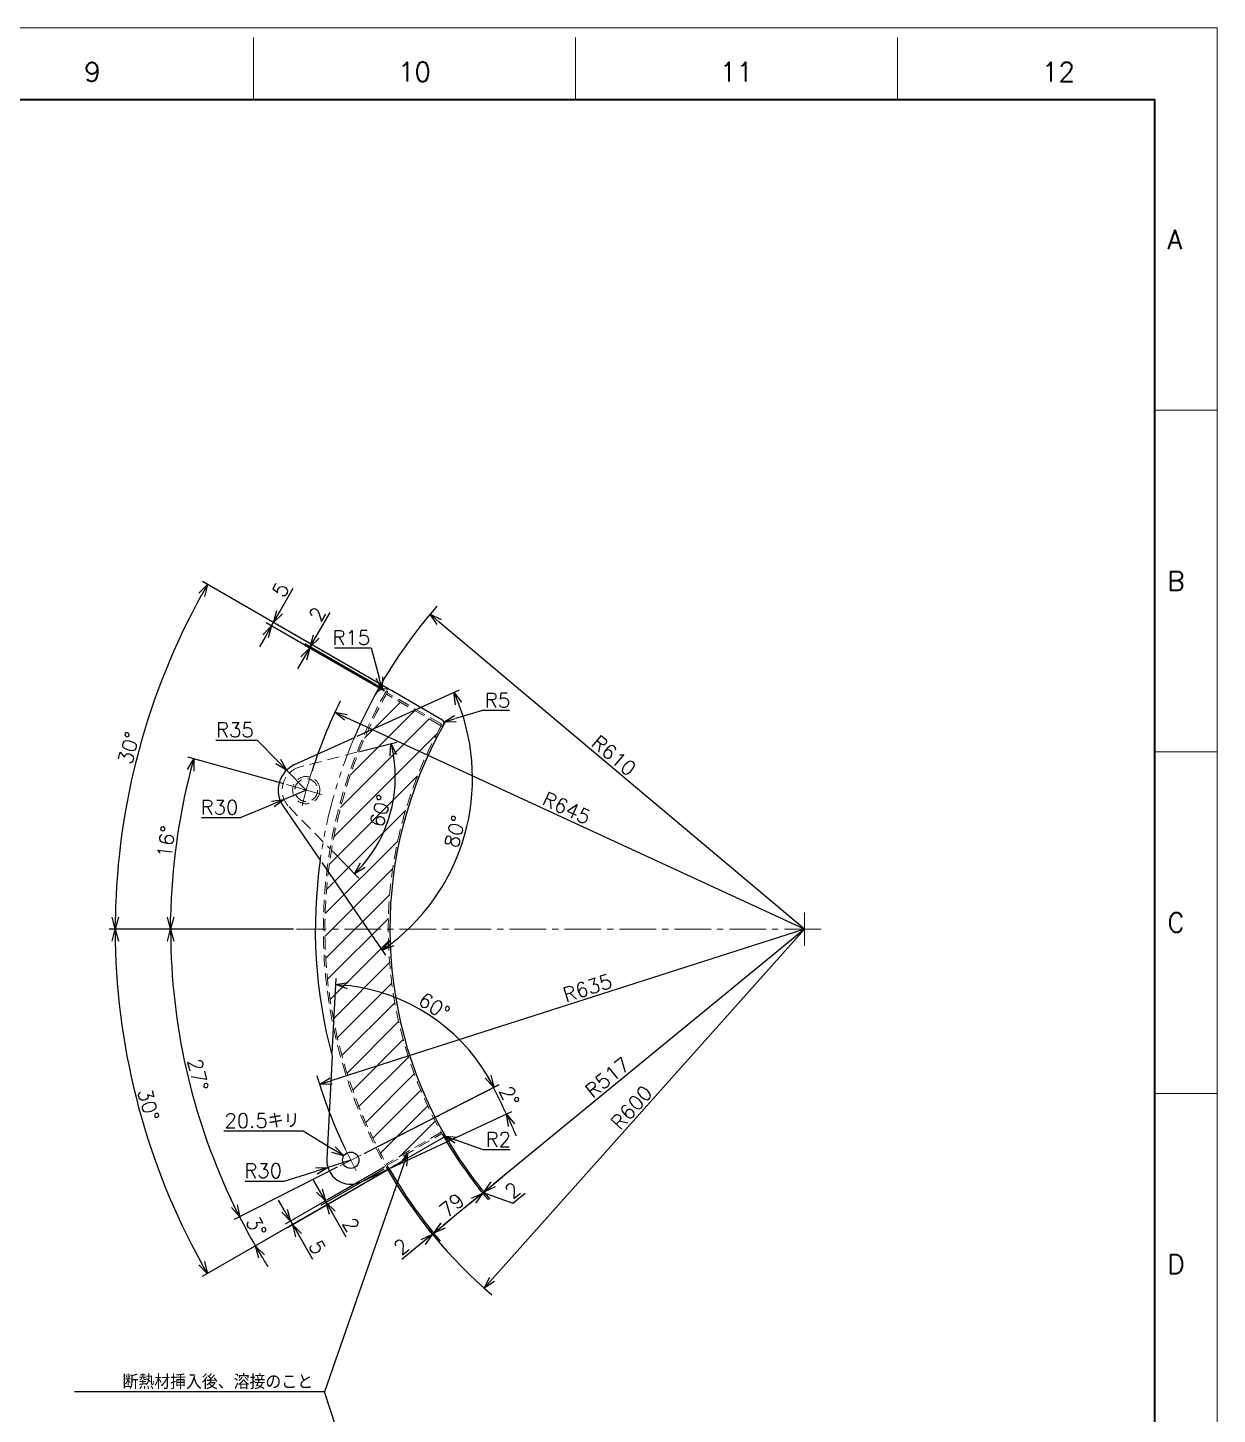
# Model space of a CAD drawing. Header units: millimetres. Extents: x 0 to 4969, y -29 to 3498.
# Drawn here: x 3486 to 4969, y 1768 to 3498 of the extents above; entities that cross this region are included whole.
import ezdxf
from ezdxf import colors
from ezdxf.entities.mleader import LeaderData, LeaderLine
from ezdxf.enums import TextEntityAlignment as Align
from ezdxf.math import Vec2, Vec3

# ---------------------------------------------------------------- set-up
doc = ezdxf.new("R2010")
doc.units = ezdxf.units.MM
doc.header["$LTSCALE"] = 2.4
doc.header["$PDMODE"] = 99
doc.header["$PDSIZE"] = 1
for name, pattern in [('CENTER2', [28.575, 19.05, -3.175, 3.175, -3.175]), ('HIDDEN', [9.525, 6.35, -3.175]), ('PHANTOM2', [31.75, 15.875, -3.175, 3.175, -3.175, 3.175, -3.175])]:
    doc.linetypes.add(name, pattern=pattern)
for name, color, linetype, lineweight in [('04_HIDDEN', 2, 'HIDDEN', 13), ('05_CENTER', 4, 'CENTER2', 13), ('06_PHANTOM', 2, 'PHANTOM2', 13), ('08_DIM', 3, 'Continuous', 13), ('90_FRAME', 5, 'Continuous', 35)]:
    doc.layers.add(name, color=color, linetype=linetype, lineweight=lineweight)
doc.layers.add('10_DRAFT', color=8, linetype='Continuous', lineweight=0, plot=False)
doc.layers.add('91_BLANK', color=5, linetype='Continuous', lineweight=0, plot=False)
doc.styles.add('KSS_TXT', font='txt.shx', dxfattribs={"bigfont": 'extfont2.shx'})
doc.styles.get("Standard").update_dxf_attribs({"font": 'txt.shx', "bigfont": 'extfont2.shx'})
doc.dimstyles.new('KSS_DIM', dxfattribs={"dimscale": 6, "dimtxt": 3, "dimasz": 2.5, "dimexe": 1.25, "dimexo": 0.625, "dimtad": 1, "dimdsep": 46, "dimtxsty": 'KSS_TXT', "dimblk": 'OPEN30', "dimcen": 0, "dimazin": 2, "dimtfac": 0.75, "dimtmove": 0, "dimatfit": 3, "dimldrblk": 'OPEN30', "dimfxl": 1.25, "dimtolj": 1, "dimarcsym": 0})
doc.dimstyles.new('KSS_DIM$3', dxfattribs={"dimscale": 6, "dimtxt": 3, "dimasz": 2.5, "dimexe": 1.25, "dimexo": 0.625, "dimtad": 1, "dimtih": 1, "dimtoh": 1, "dimdsep": 46, "dimtxsty": 'KSS_TXT', "dimblk": 'OPEN30', "dimcen": 0, "dimazin": 2, "dimtfac": 0.75, "dimtofl": 0, "dimtmove": 0, "dimatfit": 3, "dimldrblk": 'OPEN30', "dimfxl": 1.25, "dimtolj": 1, "dimarcsym": 0})
doc.dimstyles.new('KSS_DIM$4', dxfattribs={"dimscale": 6, "dimtxt": 3, "dimasz": 2.5, "dimexe": 1.25, "dimexo": 0.625, "dimtad": 1, "dimdsep": 46, "dimtxsty": 'KSS_TXT', "dimblk": 'OPEN30', "dimcen": 0, "dimse1": 1, "dimazin": 2, "dimtfac": 0.75, "dimtmove": 0, "dimatfit": 3, "dimldrblk": 'OPEN30', "dimfxl": 1.25, "dimtolj": 1, "dimarcsym": 0})

# ---------------------------------------------------------------- blocks, each defined once
blk = doc.blocks.new('_Open30')
at = {"color": 0, "linetype": 'ByBlock', "lineweight": -2}
for p, q in [((-1, 0.27), (0, 0)), ((0, 0), (-1, -0.27)), ((0, 0), (-1, 0))]:
    blk.add_line(p, q, dxfattribs=at)
blk = doc.blocks.new('*D145')
at = {"layer": '08_DIM', "color": 0, "lineweight": -2, "transparency": 16777216}
blk.add_line((4454.2, 2373.4), (4066.1, 2055), dxfattribs=at)
at = {"layer": 'Defpoints', "color": 0, "transparency": 16777216}
for p in [(4454.2, 2373.4), (4054.5, 2045.5)]:
    blk.add_point(p, dxfattribs=at)
at = {"layer": '08_DIM', "color": 0, "lineweight": -2, "transparency": 16777216, "xscale": 15, "yscale": 15, "zscale": 15, "rotation": 219.3698645999592}
blk.add_blockref('_Open30', (4054.5, 2045.5), dxfattribs=at)
at = {"layer": '08_DIM', "color": 0, "transparency": 16777216, "insert": (4208.6, 2188.4), "char_height": 18, "attachment_point": 5, "rotation": 39.3699, "style": 'KSS_TXT'}
blk.add_mtext('\\A1;R517', dxfattribs=at)
blk = doc.blocks.new('*D146')
at = {"layer": '08_DIM', "color": 0, "lineweight": -2, "transparency": 16777216}
blk.add_line((4454.2, 2373.4), (3882.3, 2637.5), dxfattribs=at)
at = {"layer": 'Defpoints', "color": 0, "transparency": 16777216}
for p in [(3868.6, 2643.8), (4454.2, 2373.4)]:
    blk.add_point(p, dxfattribs=at)
at = {"layer": '08_DIM', "color": 0, "lineweight": -2, "transparency": 16777216, "xscale": 15, "yscale": 15, "zscale": 15, "rotation": 155.2141671736273}
blk.add_blockref('_Open30', (3868.6, 2643.8), dxfattribs=at)
at = {"layer": '08_DIM', "color": 0, "transparency": 16777216, "insert": (4157.7, 2524.4), "char_height": 18, "attachment_point": 5, "rotation": 335.2142, "style": 'KSS_TXT'}
blk.add_mtext('\\A1;R645', dxfattribs=at)
blk = doc.blocks.new('*D147')
at = {"layer": '08_DIM', "color": 0, "lineweight": -2, "transparency": 16777216}
for p, q in [((3935.9, 2672.8), (3703.4, 2807)), ((3817.1, 2373.4), (3587.2, 2373.4))]:
    blk.add_line(p, q, dxfattribs=at)
blk.add_arc((4454.4, 2373.4), 859.7, 151.0024, 179.0003, dxfattribs=at)
at = {"layer": 'Defpoints', "color": 0, "transparency": 16777216}
for p in [(3646.6, 2667.5), (3939.1, 2670.9), (4002.2, 2634.5), (3820.9, 2373.4), (4475.1, 2373.4)]:
    blk.add_point(p, dxfattribs=at)
at = {"layer": '08_DIM', "color": 0, "lineweight": -2, "transparency": 16777216, "xscale": 15, "yscale": 15, "zscale": 15}
for p, rotation in [((3709.9, 2803.3), 60.50249944935171), ((3594.7, 2373.4), 269.500141161363)]:
    blk.add_blockref('_Open30', p, dxfattribs=dict(at, rotation=rotation))
at = {"layer": '08_DIM', "color": 0, "transparency": 16777216, "insert": (3611.7, 2599.2), "char_height": 18, "attachment_point": 5, "rotation": 75.0013, "style": 'KSS_TXT'}
blk.add_mtext('\\A1;30°', dxfattribs=at)
blk = doc.blocks.new('*D148')
at = {"layer": '08_DIM', "color": 0, "lineweight": -2, "transparency": 16777216}
for p, q in [((3804.8, 2554.6), (3685.4, 2587.8)), ((3817.1, 2373.4), (3656.1, 2373.4))]:
    blk.add_line(p, q, dxfattribs=at)
blk.add_arc((4454.5, 2373.4), 790.9, 165.5116, 178.9134, dxfattribs=at)
at = {"layer": 'Defpoints', "color": 0, "transparency": 16777216}
for p in [(3808.4, 2553.6), (3857.5, 2539.9), (3676.6, 2516), (3820.9, 2373.4), (4475.1, 2373.4)]:
    blk.add_point(p, dxfattribs=at)
at = {"layer": '08_DIM', "color": 0, "lineweight": -2, "transparency": 16777216, "xscale": 15, "yscale": 15, "zscale": 15}
for p, rotation in [((3692.6, 2585.8), 74.96827325790352), ((3663.6, 2373.4), 269.456682401837)]:
    blk.add_blockref('_Open30', p, dxfattribs=dict(at, rotation=rotation))
at = {"layer": '08_DIM', "color": 0, "transparency": 16777216, "insert": (3658.3, 2482.3), "char_height": 18, "attachment_point": 5, "rotation": 82.2125, "style": 'KSS_TXT'}
blk.add_mtext('\\A1;16°', dxfattribs=at)
blk = doc.blocks.new('*D149')
at = {"layer": '08_DIM', "color": 0, "lineweight": -2, "transparency": 16777216}
for p, q in [((3817.1, 2373.4), (3656.2, 2373.4)), ((3871.7, 2076.6), (3743.2, 2011.1))]:
    blk.add_line(p, q, dxfattribs=at)
blk.add_arc((4454.1, 2373.4), 790.4, 181.0874, 205.9185, dxfattribs=at)
at = {"layer": 'Defpoints', "color": 0, "transparency": 16777216}
for p in [(3820.9, 2373.4), (4475.1, 2373.4), (3673.4, 2249.8), (3875.1, 2078.3), (3901.7, 2091.9)]:
    blk.add_point(p, dxfattribs=at)
at = {"layer": '08_DIM', "color": 0, "lineweight": -2, "transparency": 16777216, "xscale": 15, "yscale": 15, "zscale": 15}
for p, rotation in [((3663.7, 2373.4), 90.54368013846322), ((3749.9, 2014.5), 296.4621414996911)]:
    blk.add_blockref('_Open30', p, dxfattribs=dict(at, rotation=rotation))
at = {"layer": '08_DIM', "color": 0, "transparency": 16777216, "insert": (3697.9, 2191.9), "char_height": 18, "attachment_point": 5, "rotation": 283.5029, "style": 'KSS_TXT'}
blk.add_mtext('\\A1;27°', dxfattribs=at)
blk = doc.blocks.new('*D150')
at = {"layer": '08_DIM', "color": 0, "lineweight": -2, "transparency": 16777216}
for p, q in [((3817.1, 2373.4), (3587.1, 2373.4)), ((3932.1, 2072), (3703.3, 1940))]:
    blk.add_line(p, q, dxfattribs=at)
blk.add_arc((4454.1, 2373.4), 859.5, 181, 209, dxfattribs=at)
at = {"layer": 'Defpoints', "color": 0, "transparency": 16777216}
for p in [(3820.9, 2373.4), (4475.1, 2373.4), (3607.7, 2224.2), (4002.2, 2112.5), (3935.3, 2073.9)]:
    blk.add_point(p, dxfattribs=at)
at = {"layer": '08_DIM', "color": 0, "lineweight": -2, "transparency": 16777216, "xscale": 15, "yscale": 15, "zscale": 15}
for p, rotation in [((3594.6, 2373.4), 90.4999846186714), ((3709.8, 1943.7), 299.5000148414454)]:
    blk.add_blockref('_Open30', p, dxfattribs=dict(at, rotation=rotation))
at = {"layer": '08_DIM', "color": 0, "transparency": 16777216, "insert": (3636.2, 2154.3), "char_height": 18, "attachment_point": 5, "rotation": 285, "style": 'KSS_TXT'}
blk.add_mtext('\\A1;30°', dxfattribs=at)
blk = doc.blocks.new('*D151')
at = {"layer": '08_DIM', "color": 0, "lineweight": -2, "transparency": 16777216}
blk.add_line((4454.2, 2373.4), (3998.8, 2756.4), dxfattribs=at)
at = {"layer": 'Defpoints', "color": 0, "transparency": 16777216}
for p in [(3987.3, 2766), (4454.2, 2373.4)]:
    blk.add_point(p, dxfattribs=at)
at = {"layer": '08_DIM', "color": 0, "lineweight": -2, "transparency": 16777216, "xscale": 15, "yscale": 15, "zscale": 15, "rotation": 139.9406425804594}
blk.add_blockref('_Open30', (3987.3, 2766), dxfattribs=at)
at = {"layer": '08_DIM', "color": 0, "transparency": 16777216, "insert": (4216.6, 2589.9), "char_height": 18, "attachment_point": 5, "rotation": 319.9406, "style": 'KSS_TXT'}
blk.add_mtext('\\A1;R610', dxfattribs=at)
blk = doc.blocks.new('*D152')
at = {"layer": '08_DIM', "color": 0, "lineweight": -2, "transparency": 16777216}
for p, q in [((3832.9, 2546.7), (3805.2, 2535.2)), ((3750.9, 2512.5), (3791.4, 2529.4)), ((3702.2, 2512.5), (3750.9, 2512.5))]:
    blk.add_line(p, q, dxfattribs=at)
at = {"layer": 'Defpoints', "color": 0, "transparency": 16777216}
for p in [(3832.9, 2546.7), (3805.2, 2535.2)]:
    blk.add_point(p, dxfattribs=at)
at = {"layer": '08_DIM', "color": 0, "lineweight": -2, "transparency": 16777216, "xscale": 15, "yscale": 15, "zscale": 15, "rotation": 22.6300150500989}
blk.add_blockref('_Open30', (3805.2, 2535.2), dxfattribs=at)
at = {"layer": '08_DIM', "color": 0, "transparency": 16777216, "insert": (3724.7, 2525.3), "char_height": 18, "attachment_point": 5, "style": 'KSS_TXT'}
blk.add_mtext('\\A1;R30', dxfattribs=at)
blk = doc.blocks.new('*D153')
at = {"layer": '08_DIM', "color": 0, "lineweight": -2, "transparency": 16777216}
for p, q in [((3720, 2609.1), (3771.7, 2609.1)), ((3771.7, 2609.1), (3797.9, 2582.4)), ((3832.9, 2546.6), (3808.4, 2571.6))]:
    blk.add_line(p, q, dxfattribs=at)
at = {"layer": 'Defpoints', "color": 0, "transparency": 16777216}
for p in [(3808.4, 2571.6), (3832.9, 2546.6)]:
    blk.add_point(p, dxfattribs=at)
at = {"layer": '08_DIM', "color": 0, "lineweight": -2, "transparency": 16777216, "xscale": 15, "yscale": 15, "zscale": 15, "rotation": 314.3983341428091}
blk.add_blockref('_Open30', (3808.4, 2571.6), dxfattribs=at)
at = {"layer": '08_DIM', "color": 0, "transparency": 16777216, "insert": (3744, 2621.9), "char_height": 18, "attachment_point": 5, "style": 'KSS_TXT'}
blk.add_mtext('\\A1;R35', dxfattribs=at)
blk = doc.blocks.new('*D154')
at = {"layer": '08_DIM', "color": 0, "lineweight": -2, "transparency": 16777216}
for p, q in [((3899.8, 2594.9), (3945.9, 2606.7)), ((3865.2, 2470.9), (3898.6, 2436.9))]:
    blk.add_line(p, q, dxfattribs=at)
blk.add_arc((3775.1, 2562.8), 168.8, 319.5172, 9.3328, dxfattribs=at)
at = {"layer": 'Defpoints', "color": 0, "transparency": 16777216}
for p in [(3896.2, 2593.9), (3825.5, 2575.8), (3811.5, 2525.7), (3862.6, 2473.6), (3927.4, 2489.9)]:
    blk.add_point(p, dxfattribs=at)
at = {"layer": '08_DIM', "color": 0, "lineweight": -2, "transparency": 16777216, "xscale": 15, "yscale": 15, "zscale": 15}
for p, rotation in [((3938.6, 2604.9), 101.8788555230741), ((3893.3, 2442.2), 226.9710557965947)]:
    blk.add_blockref('_Open30', p, dxfattribs=dict(at, rotation=rotation))
at = {"layer": '08_DIM', "color": 0, "transparency": 16777216, "insert": (3925.5, 2520.9), "char_height": 18, "attachment_point": 5, "rotation": 74.425, "style": 'KSS_TXT'}
blk.add_mtext('\\A1;60°', dxfattribs=at)
blk = doc.blocks.new('*D155')
at = {"layer": '08_DIM', "color": 0, "lineweight": -2, "transparency": 16777216}
for p, q in [((3896.4, 2613.9), (4023.9, 2671.8)), ((3852.5, 2456.4), (3931.9, 2340.9))]:
    blk.add_line(p, q, dxfattribs=at)
blk.add_arc((3780.4, 2561.2), 259.9, 307.8153, 21.1211, dxfattribs=at)
at = {"layer": 'Defpoints', "color": 0, "transparency": 16777216}
for p in [(3893, 2612.3), (3818.4, 2578.5), (3804.1, 2526.8), (3850.4, 2459.5), (4008.1, 2435.8)]:
    blk.add_point(p, dxfattribs=at)
at = {"layer": '08_DIM', "color": 0, "lineweight": -2, "transparency": 16777216, "xscale": 15, "yscale": 15, "zscale": 15}
for p, rotation in [((4017, 2668.7), 112.7746852272613), ((3927.7, 2347), 216.161683601121)]:
    blk.add_blockref('_Open30', p, dxfattribs=dict(at, rotation=rotation))
at = {"layer": '08_DIM', "color": 0, "transparency": 16777216, "insert": (4018.5, 2495), "char_height": 18, "attachment_point": 5, "rotation": 74.4682, "style": 'KSS_TXT'}
blk.add_mtext('\\A1;80°', dxfattribs=at)
blk = doc.blocks.new('*D156')
at = {"layer": '08_DIM', "color": 0, "lineweight": -2, "transparency": 16777216}
for p, q in [((4051, 2046.7), (4048.3, 2050.1)), ((4041.4, 2034.8), (4003.6, 2003.7)), ((3990, 1996.5), (3987.2, 2000))]:
    blk.add_line(p, q, dxfattribs=at)
at = {"layer": 'Defpoints', "color": 0, "transparency": 16777216}
for p in [(4053.4, 2043.8), (3992, 1994.2), (3992.4, 1993.6)]:
    blk.add_point(p, dxfattribs=at)
at = {"layer": '08_DIM', "color": 0, "lineweight": -2, "transparency": 16777216, "xscale": 15, "yscale": 15, "zscale": 15}
for p, rotation in [((4053, 2044.3), 39.36965051937401), ((3992, 1994.2), 219.369650519374)]:
    blk.add_blockref('_Open30', p, dxfattribs=dict(at, rotation=rotation))
at = {"layer": '08_DIM', "color": 0, "transparency": 16777216, "insert": (4014.4, 2029.1), "char_height": 18, "attachment_point": 5, "rotation": 39.3697, "style": 'KSS_TXT'}
blk.add_mtext('\\A1;79', dxfattribs=at)
blk = doc.blocks.new('*D157')
at = {"layer": '08_DIM', "color": 0, "lineweight": -2, "transparency": 16777216}
for p, q in [((4003.5, 2003.7), (4015.1, 2013.2)), ((3988.4, 1995.2), (3985.6, 1998.7)), ((3990, 1996.5), (3987.2, 1999.9)), ((3991.9, 1994.1), (3990.4, 1992.9)), ((3978.8, 1983.4), (3952.1, 1961.5))]:
    blk.add_line(p, q, dxfattribs=at)
at = {"layer": 'Defpoints', "color": 0, "transparency": 16777216}
for p in [(3990.4, 1992.9), (3990.8, 1992.3), (3992.4, 1993.6)]:
    blk.add_point(p, dxfattribs=at)
at = {"layer": '08_DIM', "color": 0, "lineweight": -2, "transparency": 16777216, "xscale": 15, "yscale": 15, "zscale": 15}
for p, rotation in [((3991.9, 1994.1), 219.3697178215509), ((3990.4, 1992.9), 39.36971782155094)]:
    blk.add_blockref('_Open30', p, dxfattribs=dict(at, rotation=rotation))
at = {"layer": '08_DIM', "color": 0, "transparency": 16777216, "insert": (3951.6, 1977.5), "char_height": 18, "attachment_point": 5, "rotation": 39.3697, "style": 'KSS_TXT'}
blk.add_mtext('\\A1;2', dxfattribs=at)
blk = doc.blocks.new('*D158')
at = {"layer": '08_DIM', "color": 0, "lineweight": -2, "transparency": 16777216}
blk.add_line((4454.2, 2373.4), (3863.8, 2184.1), dxfattribs=at)
at = {"layer": 'Defpoints', "color": 0, "transparency": 16777216}
for p in [(4454.2, 2373.4), (3849.6, 2179.5)]:
    blk.add_point(p, dxfattribs=at)
at = {"layer": '08_DIM', "color": 0, "lineweight": -2, "transparency": 16777216, "xscale": 15, "yscale": 15, "zscale": 15, "rotation": 197.7799084357489}
blk.add_blockref('_Open30', (3849.6, 2179.5), dxfattribs=at)
at = {"layer": '08_DIM', "color": 0, "transparency": 16777216, "insert": (4183.6, 2300), "char_height": 18, "attachment_point": 5, "rotation": 17.7799, "style": 'KSS_TXT'}
blk.add_mtext('\\A1;R635', dxfattribs=at)
blk = doc.blocks.new('*D159')
at = {"layer": '08_DIM', "color": 0, "lineweight": -2, "transparency": 16777216}
for p, q in [((3865.4, 2218.7), (3870.2, 2311.7)), ((3905.1, 2093.7), (4073.7, 2179.6))]:
    blk.add_line(p, q, dxfattribs=at)
blk.add_arc((3857.6, 2069.4), 235.1, 30.6626, 83.349, dxfattribs=at)
at = {"layer": 'Defpoints', "color": 0, "transparency": 16777216}
for p in [(4017.9, 2241.4), (3865.2, 2214.9), (3858.5, 2086.7), (3875.1, 2078.3), (3901.7, 2091.9)]:
    blk.add_point(p, dxfattribs=at)
at = {"layer": '08_DIM', "color": 0, "lineweight": -2, "transparency": 16777216, "xscale": 15, "yscale": 15, "zscale": 15}
for p, rotation in [((3869.9, 2304.2), 175.1774129479282), ((4067, 2176.2), 298.8342303279065)]:
    blk.add_blockref('_Open30', p, dxfattribs=dict(at, rotation=rotation))
at = {"layer": '08_DIM', "color": 0, "transparency": 16777216, "insert": (3992.5, 2277.3), "char_height": 18, "attachment_point": 5, "rotation": 327.0058, "style": 'KSS_TXT'}
blk.add_mtext('\\A1;60°', dxfattribs=at)
blk = doc.blocks.new('*D160')
at = {"layer": '08_DIM', "color": 0, "lineweight": -2, "transparency": 16777216}
for p, q in [((3905.1, 2093.7), (4073.2, 2179.3)), ((3938.7, 2075.5), (4089.5, 2145.9))]:
    blk.add_line(p, q, dxfattribs=at)
for start, end in [(27.0058, 27.8177), (25.0038, 27.0058), (23.3802, 24.192)]:
    blk.add_arc((3123.3, 1695.2), 1058.6, start, end, dxfattribs=at)
at = {"layer": 'Defpoints', "color": 0, "transparency": 16777216}
for p in [(4077.5, 2153.8), (3875.1, 2078.3), (3901.7, 2091.9), (3901.1, 2058), (3935.3, 2073.9)]:
    blk.add_point(p, dxfattribs=at)
at = {"layer": '08_DIM', "color": 0, "lineweight": -2, "transparency": 16777216, "xscale": 15, "yscale": 15, "zscale": 15, "rotation": 114.5979237509582}
blk.add_blockref('_Open30', (4082.7, 2142.7), dxfattribs=at)
at = {"layer": '08_DIM', "color": 0, "transparency": 16777216, "insert": (4086.2, 2165), "char_height": 18, "attachment_point": 5, "rotation": 296.0048, "style": 'KSS_TXT'}
blk.add_mtext('\\A1;2°', dxfattribs=at)
blk = doc.blocks.new('_None')
blk = doc.blocks.new('*D161')
at = {"layer": '08_DIM', "color": 0, "lineweight": -2, "transparency": 16777216}
for p, q in [((3888.4, 2085.1), (3859.8, 2076.2)), ((3756.7, 2059.2), (3805.4, 2059.2)), ((3805.4, 2059.2), (3845.4, 2071.7))]:
    blk.add_line(p, q, dxfattribs=at)
at = {"layer": 'Defpoints', "color": 0, "transparency": 16777216}
for p in [(3859.8, 2076.2), (3888.4, 2085.1)]:
    blk.add_point(p, dxfattribs=at)
at = {"layer": '08_DIM', "color": 0, "lineweight": -2, "transparency": 16777216, "xscale": 15, "yscale": 15, "zscale": 15, "rotation": 17.35517107125926}
blk.add_blockref('_Open30', (3859.8, 2076.2), dxfattribs=at)
at = {"layer": '08_DIM', "color": 0, "transparency": 16777216, "insert": (3779.2, 2072), "char_height": 18, "attachment_point": 5, "style": 'KSS_TXT'}
blk.add_mtext('\\A1;R30', dxfattribs=at)
blk = doc.blocks.new('*D162')
at = {"layer": '08_DIM', "color": 0, "lineweight": -2, "transparency": 16777216}
for p, q in [((3730, 2121.7), (3829.1, 2121.7)), ((3829.1, 2121.7), (3866.9, 2098.4))]:
    blk.add_line(p, q, dxfattribs=at)
at = {"layer": 'Defpoints', "color": 0, "transparency": 16777216}
for p in [(3879.7, 2090.5), (3897.1, 2079.8)]:
    blk.add_point(p, dxfattribs=at)
at = {"layer": '08_DIM', "color": 0, "lineweight": -2, "transparency": 16777216, "xscale": 15, "yscale": 15, "zscale": 15, "rotation": 328.314221435312}
blk.add_blockref('_Open30', (3879.7, 2090.5), dxfattribs=at)
at = {"layer": '08_DIM', "color": 0, "transparency": 16777216, "insert": (3777.7, 2134.5), "char_height": 18, "attachment_point": 5, "style": 'KSS_TXT'}
blk.add_mtext('\\A1;20.5キリ', dxfattribs=at)
blk = doc.blocks.new('*D164')
at = {"layer": '08_DIM', "color": 0, "lineweight": -2, "transparency": 16777216}
for p, q in [((3845.5, 2738.4), (3862.8, 2768.3)), ((3930.6, 2670.1), (3830.7, 2727.7)), ((3929.7, 2672.5), (3831.6, 2729.2)), ((3837.2, 2724), (3838, 2725.4)), ((3829.7, 2711), (3822.2, 2698))]:
    blk.add_line(p, q, dxfattribs=at)
at = {"layer": 'Defpoints', "color": 0, "transparency": 16777216}
for p in [(3838, 2725.4), (3932.9, 2670.6), (3933.9, 2668.2)]:
    blk.add_point(p, dxfattribs=at)
at = {"layer": '08_DIM', "color": 0, "lineweight": -2, "transparency": 16777216, "xscale": 15, "yscale": 15, "zscale": 15}
for p, rotation in [((3838, 2725.4), 240.0026406105119), ((3837.2, 2724), 60.00264061051187)]:
    blk.add_blockref('_Open30', p, dxfattribs=dict(at, rotation=rotation))
at = {"layer": '08_DIM', "color": 0, "transparency": 16777216, "insert": (3846.9, 2766.2), "char_height": 18, "attachment_point": 5, "rotation": 60.0026, "style": 'KSS_TXT'}
blk.add_mtext('\\A1;2', dxfattribs=at)
blk = doc.blocks.new('*D165')
at = {"layer": '08_DIM', "color": 0, "lineweight": -2, "transparency": 16777216}
for p, q in [((3799.6, 2768.8), (3816.8, 2798.7)), ((3930.6, 2670.1), (3783.1, 2755.2)), ((3935.9, 2672.8), (3785.6, 2759.6)), ((3789.6, 2751.5), (3792.1, 2755.8)), ((3782.1, 2738.5), (3774.6, 2725.5))]:
    blk.add_line(p, q, dxfattribs=at)
at = {"layer": 'Defpoints', "color": 0, "transparency": 16777216}
for p in [(3792.1, 2755.8), (3933.9, 2668.2), (3939.1, 2670.9)]:
    blk.add_point(p, dxfattribs=at)
at = {"layer": '08_DIM', "color": 0, "lineweight": -2, "transparency": 16777216, "xscale": 15, "yscale": 15, "zscale": 15}
for p, rotation in [((3792.1, 2755.8), 240.0026406105119), ((3789.6, 2751.5), 60.00264061051187)]:
    blk.add_blockref('_Open30', p, dxfattribs=dict(at, rotation=rotation))
at = {"layer": '08_DIM', "color": 0, "transparency": 16777216, "insert": (3800.9, 2796.6), "char_height": 18, "attachment_point": 5, "rotation": 60.0026, "style": 'KSS_TXT'}
blk.add_mtext('\\A1;5', dxfattribs=at)
blk = doc.blocks.new('*D166')
at = {"layer": '08_DIM', "color": 0, "lineweight": -2, "transparency": 16777216}
for p, q in [((3930.6, 2077), (3806.8, 2005.5)), ((3935.5, 2073.6), (3809.5, 2000.9)), ((3805.8, 2022.3), (3798.3, 2035.2)), ((3813.3, 2009.3), (3816, 2004.7)), ((3823.5, 1991.7), (3840.7, 1961.8))]:
    blk.add_line(p, q, dxfattribs=at)
at = {"layer": 'Defpoints', "color": 0, "transparency": 16777216}
for p in [(3933.9, 2078.9), (3938.7, 2075.5), (3816, 2004.7)]:
    blk.add_point(p, dxfattribs=at)
at = {"layer": '08_DIM', "color": 0, "lineweight": -2, "transparency": 16777216, "xscale": 15, "yscale": 15, "zscale": 15}
for p, rotation in [((3813.3, 2009.3), 299.9999994599205), ((3816, 2004.7), 119.9999994599205)]:
    blk.add_blockref('_Open30', p, dxfattribs=dict(at, rotation=rotation))
at = {"layer": '08_DIM', "color": 0, "transparency": 16777216, "insert": (3846.9, 1976.6), "char_height": 18, "attachment_point": 5, "rotation": 300, "style": 'KSS_TXT'}
blk.add_mtext('\\A1;5', dxfattribs=at)
blk = doc.blocks.new('*D167')
at = {"layer": '08_DIM', "color": 0, "lineweight": -2, "transparency": 16777216}
for p, q in [((3930.6, 2077), (3850.3, 2030.6)), ((3849.3, 2047.4), (3841.8, 2060.3)), ((3929.8, 2074.2), (3851.3, 2028.9)), ((3856.8, 2034.4), (3857.8, 2032.6)), ((3865.3, 2019.6), (3882.5, 1989.8))]:
    blk.add_line(p, q, dxfattribs=at)
at = {"layer": 'Defpoints', "color": 0, "transparency": 16777216}
for p in [(3933.1, 2076.1), (3933.9, 2078.9), (3857.8, 2032.6)]:
    blk.add_point(p, dxfattribs=at)
at = {"layer": '08_DIM', "color": 0, "lineweight": -2, "transparency": 16777216, "xscale": 15, "yscale": 15, "zscale": 15}
for p, rotation in [((3856.8, 2034.4), 299.9999994599205), ((3857.8, 2032.6), 119.9999994599205)]:
    blk.add_blockref('_Open30', p, dxfattribs=dict(at, rotation=rotation))
at = {"layer": '08_DIM', "color": 0, "transparency": 16777216, "insert": (3888.7, 2004.6), "char_height": 18, "attachment_point": 5, "rotation": 300, "style": 'KSS_TXT'}
blk.add_mtext('\\A1;2', dxfattribs=at)
blk = doc.blocks.new('*D168')
at = {"layer": '08_DIM', "color": 0, "lineweight": -2, "transparency": 16777216}
for p, q in [((4052.8, 2646.1), (4018.9, 2635.9)), ((4086.5, 2646.1), (4052.8, 2646.1))]:
    blk.add_line(p, q, dxfattribs=at)
at = {"layer": 'Defpoints', "color": 0, "transparency": 16777216}
for p in [(3999.7, 2630.2), (4004.5, 2631.6)]:
    blk.add_point(p, dxfattribs=at)
at = {"layer": '08_DIM', "color": 0, "lineweight": -2, "transparency": 16777216, "xscale": 15, "yscale": 15, "zscale": 15, "rotation": 196.6637565492813}
blk.add_blockref('_Open30', (4004.5, 2631.6), dxfattribs=at)
at = {"layer": '08_DIM', "color": 0, "transparency": 16777216, "insert": (4071.5, 2658.8), "char_height": 18, "attachment_point": 5, "style": 'KSS_TXT'}
blk.add_mtext('\\A1;R5', dxfattribs=at)
blk = doc.blocks.new('*D169')
at = {"layer": '08_DIM', "color": 0, "lineweight": -2, "transparency": 16777216}
for p, q in [((3868.2, 2724.2), (3913.9, 2724.2)), ((3913.9, 2724.2), (3923.9, 2686.9))]:
    blk.add_line(p, q, dxfattribs=at)
at = {"layer": 'Defpoints', "color": 0, "transparency": 16777216}
for p in [(3927.8, 2672.4), (3931.6, 2657.9)]:
    blk.add_point(p, dxfattribs=at)
at = {"layer": '08_DIM', "color": 0, "lineweight": -2, "transparency": 16777216, "xscale": 15, "yscale": 15, "zscale": 15, "rotation": 284.9692175151026}
blk.add_blockref('_Open30', (3927.8, 2672.4), dxfattribs=at)
at = {"layer": '08_DIM', "color": 0, "transparency": 16777216, "insert": (3889.2, 2736.9), "char_height": 18, "attachment_point": 5, "style": 'KSS_TXT'}
blk.add_mtext('\\A1;R15', dxfattribs=at)
blk = doc.blocks.new('*D208')
at = {"layer": '08_DIM', "color": 0, "lineweight": -2, "transparency": 16777216}
for p, q in [((3871.7, 2076.6), (3743.2, 2011.1)), ((3932.1, 2072), (3763.1, 1974.5))]:
    blk.add_line(p, q, dxfattribs=at)
for start, end in [(204.8316, 205.9187), (207.0058, 210), (211.0871, 212.1742)]:
    blk.add_arc((4454.2, 2373.5), 790.6, start, end, dxfattribs=at)
at = {"layer": 'Defpoints', "color": 0, "transparency": 16777216}
for p in [(4002.2, 2112.5), (3875.1, 2078.3), (3901.7, 2091.9), (3935.3, 2073.9), (3756.2, 2002.3)]:
    blk.add_point(p, dxfattribs=at)
at = {"layer": '08_DIM', "color": 0, "lineweight": -2, "transparency": 16777216, "xscale": 15, "yscale": 15, "zscale": 15}
for p, rotation in [((3749.9, 2014.5), 296.4622667154678), ((3769.6, 1978.2), 120.5435543824081)]:
    blk.add_blockref('_Open30', p, dxfattribs=dict(at, rotation=rotation))
at = {"layer": '08_DIM', "color": 0, "transparency": 16777216, "insert": (3770.7, 2002.3), "char_height": 18, "attachment_point": 5, "rotation": 298.5029, "style": 'KSS_TXT'}
blk.add_mtext('\\A1;3°', dxfattribs=at)
blk = doc.blocks.new('*D211')
at = {"layer": '08_DIM', "color": 0, "lineweight": -2, "transparency": 16777216}
blk.add_line((4454.2, 2373.4), (4064.9, 1936.8), dxfattribs=at)
at = {"layer": 'Defpoints', "color": 0, "transparency": 16777216}
for p in [(4454.2, 2373.4), (4054.9, 1925.6)]:
    blk.add_point(p, dxfattribs=at)
at = {"layer": '08_DIM', "color": 0, "lineweight": -2, "transparency": 16777216, "xscale": 15, "yscale": 15, "zscale": 15, "rotation": 228.2758711083235}
blk.add_blockref('_Open30', (4054.9, 1925.6), dxfattribs=at)
at = {"layer": '08_DIM', "color": 0, "transparency": 16777216, "insert": (4238.7, 2150.8), "char_height": 18, "attachment_point": 5, "rotation": 48.2759, "style": 'KSS_TXT'}
blk.add_mtext('\\A1;R600', dxfattribs=at)
blk = doc.blocks.new('*D213')
at = {"layer": '08_DIM', "color": 0, "lineweight": -2, "transparency": 16777216}
for p, q in [((4053.6, 2098.3), (4019.8, 2110.1)), ((4087.4, 2098.3), (4053.6, 2098.3))]:
    blk.add_line(p, q, dxfattribs=at)
at = {"layer": 'Defpoints', "color": 0, "transparency": 16777216}
for p in [(4003.7, 2115.7), (4005.6, 2115.1)]:
    blk.add_point(p, dxfattribs=at)
at = {"layer": '08_DIM', "color": 0, "lineweight": -2, "transparency": 16777216, "xscale": 15, "yscale": 15, "zscale": 15, "rotation": 160.6988321616298}
blk.add_blockref('_Open30', (4005.6, 2115.1), dxfattribs=at)
at = {"layer": '08_DIM', "color": 0, "transparency": 16777216, "insert": (4072.4, 2111), "char_height": 18, "attachment_point": 5, "style": 'KSS_TXT'}
blk.add_mtext('\\A1;R2', dxfattribs=at)
blk = doc.blocks.new('*D214')
at = {"layer": '08_DIM', "color": 0, "lineweight": -2, "transparency": 16777216}
for p, q in [((4066.1, 2055), (4077.7, 2064.5)), ((4051, 2046.6), (4048.2, 2050)), ((4052.6, 2047.9), (4049.8, 2051.3)), ((4054.5, 2045.5), (4053, 2044.2)), ((4054.5, 2045.5), (4053, 2044.2)), ((4053.7, 2044.8), (4090.8, 2031.7)), ((4090.8, 2031.7), (4105.9, 2044.1)), ((4041.4, 2034.7), (4029.8, 2025.2))]:
    blk.add_line(p, q, dxfattribs=at)
at = {"layer": 'Defpoints', "color": 0, "transparency": 16777216}
for p in [(4053, 2044.2), (4053.4, 2043.7), (4054.9, 2045)]:
    blk.add_point(p, dxfattribs=at)
at = {"layer": '08_DIM', "color": 0, "lineweight": -2, "transparency": 16777216, "xscale": 15, "yscale": 15, "zscale": 15}
for p, rotation in [((4054.5, 2045.5), 219.3697178215511), ((4053, 2044.2), 39.36971782155107)]:
    blk.add_blockref('_Open30', p, dxfattribs=dict(at, rotation=rotation))
at = {"layer": '08_DIM', "color": 0, "transparency": 16777216, "insert": (4090.2, 2047.8), "char_height": 18, "attachment_point": 5, "rotation": 39.3697, "style": 'KSS_TXT'}
blk.add_mtext('\\A1;2', dxfattribs=at)

msp = doc.modelspace()

# ---------------------------------------------------------------- hatches: boundary and pattern name
h = msp.add_hatch()
h.set_pattern_fill('_USER', color=3, scale=20, angle=45, pattern_type=0)
h.set_pattern_definition([(45, (106.123, 0), (-14.142136, 14.142136), [])])
h.paths.add_polyline_path([(4000.384, 2625.203, 0.40917562), (3999.636, 2627.905), (3932.924, 2666.431, 0.12871058), (3856.228, 2373.444), (3935.228, 2373.444, -0.12729629)])
h.paths.add_polyline_path([(3935.228, 2373.444), (3856.228, 2373.444, 0.1286473), (3932.842, 2080.586), (3999.559, 2119.104, 0.40911934), (4000.308, 2121.806, -0.12722788)])

# ---------------------------------------------------------------- linework, layer by layer
at = {"color": 0}
for p, q in [((4002.222, 2634.494), (3939.143, 2670.909)), ((3818.442, 2578.495), (3892.959, 2612.342)), ((3865.185, 2214.938), (3858.479, 2086.736)), ((3935.302, 2073.923), (4004.732, 2114.009)), ((3901.119, 2057.98), (3935.302, 2073.923))]:
    msp.add_line(p, q, dxfattribs=at)
msp.add_line((3804.074, 2526.8), (3850.352, 2459.485))
msp.add_circle((3888.399, 2085.148), 10.25, dxfattribs=at)
at = {"color": 3}
for centre, radius, start, end in [((4454.204, 2373.444), 609.974, 138.700898, 151.4368), ((4454.204, 2373.444), 644.974, 153.85797, 162.166668), ((4454.204, 2373.444), 634.982, 196.699636, 205.649456), ((4455.378, 2374.603), 520.579, 209.747599, 220.599147), ((4454.204, 2373.444), 516.976, 209.444849, 220.640288), ((4454.216, 2373.454), 599.999, 209.708265, 229.504415), ((4455.378, 2374.603), 599.579, 209.747599, 220.599147)]:
    msp.add_arc(centre, radius, start, end, dxfattribs=at)
at = {"color": 0}
for centre, radius, start, end in [((4454.228, 2373.436), 610, 151.437151, 156.942855), ((3931.644, 2657.918), 15, 60.002641, 151.437151), ((3999.722, 2630.164), 5, 330.54103, 60.002641), ((4454.204, 2373.444), 516.976, 150.53951, 209.772838), ((3832.916, 2546.628), 35, 114.428276, 214.508093), ((4453.483, 2373.331), 609.254, 171.870535, 195.069596), ((4003.732, 2115.741), 2, 299.999999, 29.772838), ((3888.439, 2085.169), 30, 177.005822, 295.003844)]:
    msp.add_arc(centre, radius, start, end, dxfattribs=at)
at = {"layer": '04_HIDDEN'}
for p, q in [((3999.636, 2627.905), (3932.88, 2666.456)), ((3934.694, 2669.661), (3932.949, 2670.639)), ((4000.636, 2629.637), (3933.863, 2668.198)), ((3896.163, 2593.945), (3825.464, 2575.76)), ((3811.512, 2525.706), (3862.608, 2473.574)), ((4001.264, 2120.089), (3932.884, 2080.61)), ((3933.867, 2078.868), (4002.244, 2118.345)), ((4003.183, 2116.578), (4004.969, 2117.609)), ((3932.884, 2080.61), (3933.884, 2078.878)), ((3933.081, 2076.105), (3934.867, 2077.136))]:
    msp.add_line(p, q, dxfattribs=at)
for radius in [17, 14.2]:
    msp.add_circle((3832.938, 2546.706), radius, dxfattribs=at)
for centre, radius, start, end in [((4454.228, 2373.436), 600, 150.317553, 209.706122), ((4454.228, 2373.436), 598, 150.316188, 209.705139), ((3998.635, 2626.173), 4, 330.980921, 59.993645), ((4454.228, 2373.436), 519, 150.980921, 209.660257), ((3998.635, 2626.173), 2, 330.980921, 59.993645), ((3832.938, 2546.706), 30, 104.424956, 224.424956)]:
    msp.add_arc(centre, radius, start, end, dxfattribs=at)
at = {"layer": '05_CENTER'}
for p, q in [((3808.374, 2553.552), (3857.501, 2539.859)), ((4454.204, 2352.598), (4454.204, 2394.291)), ((4475.051, 2373.444), (3820.855, 2373.444)), ((3875.054, 2078.347), (3901.743, 2091.949))]:
    msp.add_line(p, q, dxfattribs=at)
for centre, radius, start, end in [((4454.229, 2373.436), 645, 162.16663, 166.683282), ((4454.228, 2373.436), 635, 205.647781, 208.350582)]:
    msp.add_arc(centre, radius, start, end, dxfattribs=at)
at = {"layer": '06_PHANTOM'}
msp.add_arc((4454.204, 2373.444), 609.974, 156.942737, 171.890692, dxfattribs=at)
at = {"layer": '10_DRAFT'}
for p, q in [((3939.143, 2670.909), (3925.991, 2678.502)), ((4002.222, 2634.494), (4006.532, 2632.005)), ((4006.532, 2632.005), (4004.076, 2627.705)), ((4006.461, 2115.006), (4004.306, 2113.763)), ((4005.234, 2117.157), (4006.461, 2115.006))]:
    msp.add_line(p, q, dxfattribs=at)
at = {"layer": '90_FRAME', "color": 4, "lineweight": 13}
for p, q in [((3767.056, 3407.747), (3767.056, 3485.519)), ((4168.656, 3407.747), (4168.656, 3485.519)), ((4570.257, 3407.747), (4570.257, 3485.519)), ((4969.205, 3020.535), (4891.434, 3020.535)), ((4969.205, 2594.552), (4891.434, 2594.552)), ((4969.205, 2168.569), (4891.434, 2168.569))]:
    msp.add_line(p, q, dxfattribs=at)
at = {"layer": '90_FRAME'}
msp.add_lwpolyline([(233.075, 77.424), (4891.434, 77.424), (4891.434, 3407.747), (233.075, 3407.747)], close=True, dxfattribs=at)
at = {"layer": '91_BLANK'}
msp.add_lwpolyline([(0, 0), (4969.205, 0), (4969.205, 3497.519), (0, 3497.519)], close=True, dxfattribs=at)

# ---------------------------------------------------------------- texts
at = {"layer": '90_FRAME', "color": 0, "lineweight": 13, "style": 'KSS_TXT'}
for s, p in [('9', (3566.256, 3423.237)), ('10', (3967.856, 3423.237)), ('11', (4369.456, 3423.237)), ('12', (4771.057, 3423.237))]:
    msp.add_text(s, height=24, dxfattribs=at).set_placement(p, align=Align.BOTTOM_CENTER)
for s, p in [('A', (4906.894, 3233.527)), ('B', (4906.894, 2807.544)), ('C', (4906.894, 2381.561)), ('D', (4906.894, 1955.577))]:
    msp.add_text(s, height=24, dxfattribs=at).set_placement(p, align=Align.MIDDLE_LEFT)

# ---------------------------------------------------------------- dimensions: what is measured, and where the dimension line sits
at = {"layer": '08_DIM'}
for base, line1, line2, picture, middle in [((3646.568, 2667.451), ((4475.051, 2373.444), (3820.855, 2373.444)), ((4002.222, 2634.494), (3939.143, 2670.909)), '*D147', (3611.704, 2599.229)), ((3927.429, 2489.933), ((3896.163, 2593.945), (3825.464, 2575.76)), ((3811.512, 2525.706), (3862.608, 2473.574)), '*D154', (3925.49, 2520.908)), ((3607.672, 2224.198), ((3935.302, 2073.923), (4002.152, 2112.519)), ((4475.051, 2373.444), (3820.855, 2373.444)), '*D150', (3636.216, 2154.296)), ((4017.87, 2241.369), ((3865.185, 2214.938), (3858.479, 2086.736)), ((3875.054, 2078.347), (3901.743, 2091.949)), '*D159', (3992.522, 2277.286))]:
    dim = msp.add_angular_dim_2l(base=base, line1=line1, line2=line2, dimstyle='KSS_DIM', dxfattribs=at)
    dim.commit()
    dim.dimension.update_dxf_attribs({"geometry": picture, "text_midpoint": middle})
for base, p1, p2, angle, override, picture, middle in [((3792.06, 2755.819), (3933.863, 2668.198), (3939.143, 2670.909), 60.002641, {"dimdec": 1}, '*D165', (3800.891, 2796.618)), ((3815.977, 2004.653), (3933.867, 2078.868), (3938.701, 2075.508), 299.999999, {"dimdec": 0}, '*D166', (3846.893, 1976.604)), ((3857.781, 2032.63), (3933.867, 2078.868), (3933.081, 2076.105), 299.999999, {"dimdec": 0}, '*D167', (3888.697, 2004.58)), ((3991.959, 1994.161), (4053.4, 2043.823), (3992.383, 1993.644), 39.369651, {"dimdec": 0}, '*D156', (4014.407, 2029.073))]:
    dim = msp.add_linear_dim(base=base, p1=p1, p2=p2, angle=angle, dimstyle='KSS_DIM', override=override, dxfattribs=at)
    dim.commit()
    dim.dimension.update_dxf_attribs({"geometry": picture, "text_midpoint": middle})
dim = msp.add_linear_dim(base=(3838.048, 2725.425), p1=(3933.863, 2668.198), p2=(3932.949, 2670.639), angle=60.002641, text='2', dimstyle='KSS_DIM', override={"dimdec": 1}, dxfattribs=at)
dim.commit()
dim.dimension.update_dxf_attribs({"geometry": '*D164', "text_midpoint": (3846.879, 2766.224)})
for center, mpoint, override, picture, middle in [((4454.228, 2373.436), (3987.347, 2766.02), {"dimpost": 'R<>', "dimtix": 1, "dimatfit": 0}, '*D151', (4208.405, 2580.14)), ((3931.644, 2657.918), (3927.769, 2672.409), {"dimtih": 1, "dimtoh": 1, "dimpost": 'R<>', "dimtix": 1, "dimtofl": 0}, '*D169', (3889.182, 2724.162)), ((3999.722, 2630.164), (4004.512, 2631.598), {"dimtih": 1, "dimtoh": 1, "dimpost": 'R<>', "dimtix": 1, "dimtofl": 0}, '*D168', (4071.545, 2646.05)), ((3832.916, 2546.628), (3808.428, 2571.635), {"dimtih": 1, "dimtoh": 1, "dimpost": 'R<>', "dimtix": 1}, '*D153', (3743.982, 2609.111)), ((4454.229, 2373.436), (3868.646, 2643.838), {"dimpost": 'R<>', "dimtix": 1, "dimatfit": 0}, '*D146', (4152.353, 2512.832)), ((3832.938, 2546.706), (3805.247, 2535.162), {"dimtih": 1, "dimtoh": 1, "dimpost": 'R<>', "dimtix": 1}, '*D152', (3724.664, 2512.512)), ((4454.204, 2373.444), (3849.551, 2179.545), {"dimdec": 1, "dimpost": 'R<>', "dimtix": 1, "dimatfit": 0}, '*D158', (4187.455, 2287.904)), ((4454.204, 2373.444), (4054.547, 2045.514), {"dimdec": 1, "dimpost": 'R<>', "dimtix": 1, "dimatfit": 0}, '*D145', (4216.713, 2178.576)), ((4454.228, 2373.436), (4054.901, 1925.621), {"dimpost": 'R<>', "dimtix": 1, "dimatfit": 0}, '*D211', (4248.176, 2142.363)), ((4003.732, 2115.741), (4005.62, 2115.08), {"dimtih": 1, "dimtoh": 1, "dimpost": 'R<>', "dimtix": 1, "dimtofl": 0}, '*D213', (4072.375, 2098.267)), ((3888.399, 2085.148), (3859.764, 2076.199), {"dimtih": 1, "dimtoh": 1, "dimpost": 'R<>', "dimtix": 1}, '*D161', (3779.153, 2059.21))]:
    dim = msp.add_radius_dim(center=center, mpoint=mpoint, dimstyle='KSS_DIM$4', override=override, dxfattribs=at)
    dim.commit()
    dim.dimension.update_dxf_attribs({"geometry": picture, "text_midpoint": middle, "dimtype": 164})
for base, line1, line2, override, picture, middle in [((4008.054, 2435.804), ((3818.442, 2578.495), (3892.959, 2612.342)), ((3804.074, 2526.8), (3850.352, 2459.485)), {"dimadec": 0}, '*D155', (4018.541, 2495.039)), ((3676.559, 2515.996), ((4475.051, 2373.444), (3820.855, 2373.444)), ((3808.374, 2553.552), (3857.501, 2539.859)), {"dimadec": 0}, '*D148', (3658.269, 2482.343)), ((3673.405, 2249.772), ((3875.054, 2078.347), (3901.743, 2091.949)), ((4475.051, 2373.444), (3820.855, 2373.444)), {"dimadec": 1}, '*D149', (3697.915, 2191.867)), ((4077.458, 2153.827), ((3875.054, 2078.347), (3901.743, 2091.949)), ((3901.119, 2057.98), (3935.302, 2073.923)), {"dimblk1": 'Open30', "dimblk2": 'None', "dimsah": 1}, '*D160', (4086.23, 2164.966)), ((3756.214, 2002.324), ((3935.302, 2073.923), (4002.152, 2112.519)), ((3875.054, 2078.347), (3901.743, 2091.949)), {"dimadec": 0}, '*D208', (3770.679, 2002.343))]:
    dim = msp.add_angular_dim_2l(base=base, line1=line1, line2=line2, dimstyle='KSS_DIM', override=override, dxfattribs=at)
    dim.commit()
    dim.dimension.update_dxf_attribs({"geometry": picture, "text_midpoint": middle})
dim = msp.add_diameter_dim_2p(p1=(3897.121, 2079.764), p2=(3879.676, 2090.532), text='<>キリ', dimstyle='KSS_DIM$3', override={"dimpost": '<>', "dimtix": 1}, dxfattribs=at)
dim.commit()
dim.dimension.update_dxf_attribs({"geometry": '*D162', "text_midpoint": (3777.664, 2121.743), "dimtype": 163})
dim = msp.add_linear_dim(base=(4052.977, 2044.212), p1=(4054.947, 2044.964), p2=(4053.403, 2043.693), angle=39.369718, dimstyle='KSS_DIM', override={"dimtmove": 1}, dxfattribs=at)
dim.commit()
dim.dimension.update_dxf_attribs({"geometry": '*D214', "text_midpoint": (4093.68, 2034.115), "dimtype": 160})
dim = msp.add_linear_dim(base=(3990.382, 1992.867), p1=(3992.352, 1993.618), p2=(3990.807, 1992.348), angle=39.369718, dimstyle='KSS_DIM', dxfattribs=at)
dim.commit()
dim.dimension.update_dxf_attribs({"geometry": '*D157', "text_midpoint": (3951.564, 1977.509)})

# ---------------------------------------------------------------- leaders
msp.add_leader([(3959.263, 1482.643), (3855.542, 1796.156)], dimstyle='KSS_DIM', dxfattribs=at)
ml = msp.add_multileader_mtext('Standard', dxfattribs=at)
ml.set_content('断熱材挿入後、溶接のこと', color=256)
ml.set_leader_properties()
ml.set_arrow_properties(name='OPEN30')
ml.build(insert=Vec2(0, 0))
ml.multileader.update_dxf_attribs({"text_left_attachment_type": 6, "text_right_attachment_type": 6, "dogleg_length": 0.36, "arrow_head_size": 15, "scale": 6})
ctx = ml.context
ctx.base_point, ctx.scale, ctx.char_height, ctx.arrow_head_size, ctx.landing_gap_size, ctx.plane_origin = Vec3(3574.982, 1796.156), 6, 18, 15, 12, Vec3(3968.055, 2098.606)
ctx.left_attachment, ctx.right_attachment, ctx.text_align_type = 6, 6, 2
notes = []
notes.append((ctx, [(0, (1, 1, 0), (3855.542, 1796.156), (-1, 0), 2.16, [(0, [(3959.075, 2093.422)], 0, [])])]))
ctx.mtext.insert, ctx.mtext.alignment, ctx.mtext.flow_direction = Vec3(3841.382, 1817.756), 3, 5
for ctx, leaders in notes:
    for number, flags, end, landing, length, lines in leaders:
        leader = LeaderData()
        leader.index, (leader.has_last_leader_line, leader.has_dogleg_vector, leader.attachment_direction) = number, flags
        leader.last_leader_point, leader.dogleg_vector, leader.dogleg_length = Vec3(end), Vec3(landing), length
        for number, points, colour, breaks in lines:
            line = LeaderLine()
            line.index, line.vertices, line.color, line.breaks = number, Vec3.list(points), colors.encode_raw_color(colour), breaks
            leader.lines.append(line)
        ctx.leaders.append(leader)

doc.saveas('drawing.dxf')
